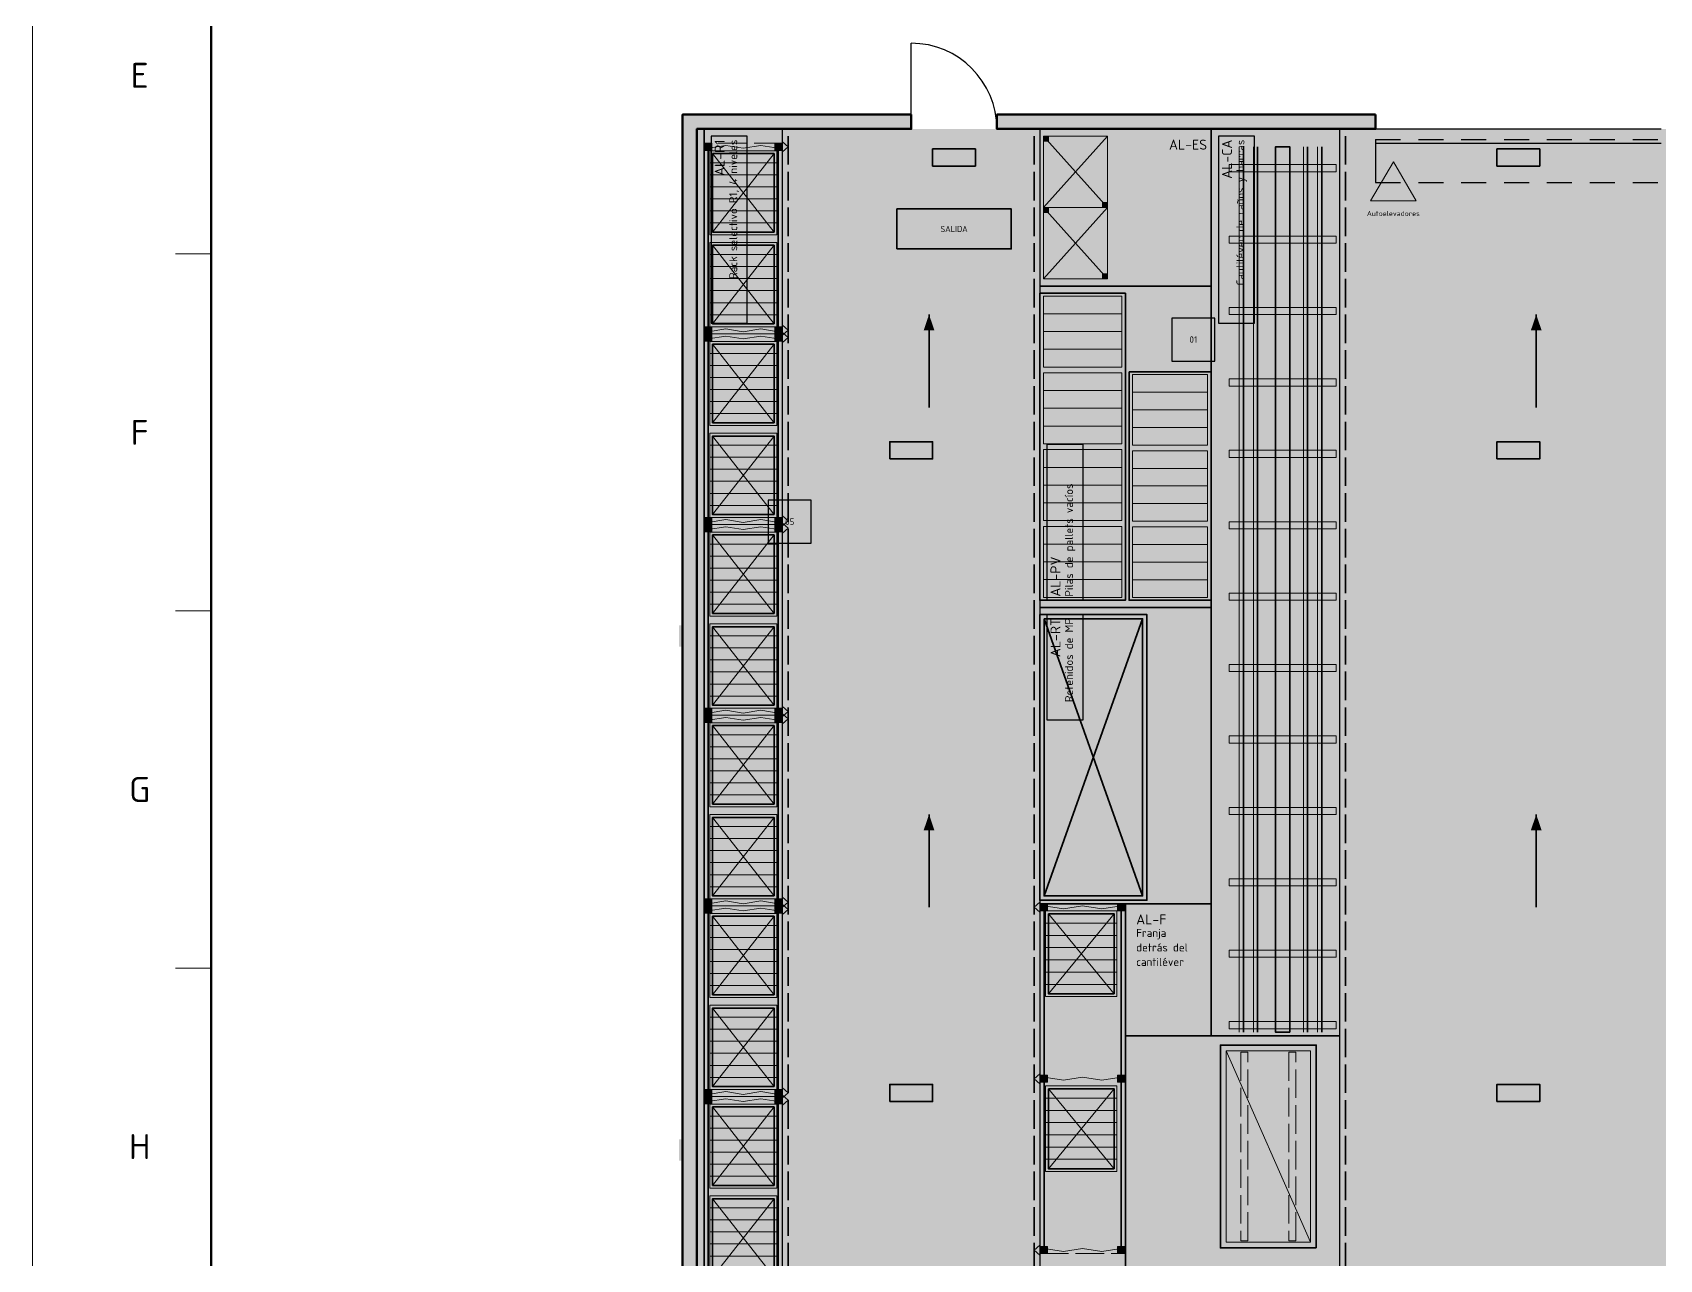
# Model space of a CAD drawing. Header units: millimetres. Extents: x 0 to 1189, y 0 to 841.
# Drawn here: x 0 to 227.8, y 479.7 to 651.5 of the extents above; entities that cross this region are included whole.
import ezdxf
from ezdxf.enums import TextEntityAlignment as Align

# ---------------------------------------------------------------- set-up
doc = ezdxf.new("R2010")
doc.units = ezdxf.units.MM
doc.linetypes.add('IRAM-E-TRAZOS', pattern=[5, 4, -1])
for name, color, linetype, lineweight in [('06-TEXTO', 7, 'CONTINUOUS', 25), ('07-RECUADRO', 7, 'CONTINUOUS', 70), ('08-FINA', 5, 'CONTINUOUS', 18), ('A-ABERTURA', 7, 'CONTINUOUS', 25), ('A-COLUMNA', 7, 'CONTINUOUS', 50), ('A-EQUIPO-FINO', 8, 'CONTINUOUS', 13), ('A-EQUIPO-OCULTO', 8, 'IRAM-E-TRAZOS', 13), ('A-EQUIPO-RELLENO', 9, 'CONTINUOUS', 13), ('A-MURO', 7, 'CONTINUOUS', 50), ('A-RELLENO', 9, 'CONTINUOUS', 13), ('A-SECTOR', 1, 'CONTINUOUS', 25), ('A-SECTOR-TXT', 1, 'CONTINUOUS', 25), ('A-SEGURIDAD', 1, 'IRAM-E-TRAZOS', 18), ('A-TEXTO', 7, 'CONTINUOUS', 18), ('S-ESCAPE', 3, 'CONTINUOUS', 35), ('S-INCENDIO', 1, 'CONTINUOUS', 25), ('S-SENAL', 7, 'CONTINUOUS', 18)]:
    doc.layers.add(name, color=color, linetype=linetype, lineweight=lineweight)
for name, color, linetype, lineweight, true_color in [('A-DEM-RO', 1, 'CONTINUOUS', 35, 0xd21e1e), ('A-EQUIPO', 30, 'CONTINUOUS', 35, 0xe67800), ('A-PASILLO', 2, 'IRAM-E-TRAZOS', 35, 0xd7a500)]:
    doc.layers.add(name, color=color, linetype=linetype, lineweight=lineweight, true_color=true_color)
doc.styles.add('ISO3098', font='isocpeur.ttf')

msp = doc.modelspace()

# ---------------------------------------------------------------- hatches: boundary and pattern name
at = {"layer": 'A-ABERTURA', "true_color": 0x3c3c3c}
h = msp.add_hatch(color=7, dxfattribs=at)
h.dxf.hatch_style = 1
h.paths.add_polyline_path([(188, 636), (185.5, 636), (185.5, 640), (188, 640)])
at = {"layer": 'A-COLUMNA', "true_color": 0x000000}
h = msp.add_hatch(color=7, dxfattribs=at)
h.dxf.hatch_style = 1
h.paths.add_polyline_path([(91, 636), (95, 636), (95, 640), (91, 640)])
h = msp.add_hatch(color=7, dxfattribs=at)
h.dxf.hatch_style = 1
h.paths.add_polyline_path([(167, 636), (171, 636), (171, 640), (167, 640)])
h = msp.add_hatch(color=7, dxfattribs=at)
h.dxf.hatch_style = 1
h.paths.add_polyline_path([(90.5, 565.5), (93.5, 565.5), (93.5, 568.5), (90.5, 568.5)])
h = msp.add_hatch(color=7, dxfattribs=at)
h.dxf.hatch_style = 1
h.paths.add_polyline_path([(90.5, 493.5), (93.5, 493.5), (93.5, 496.5), (90.5, 496.5)])
at = {"layer": 'A-EQUIPO-RELLENO', "true_color": 0x969ba0}
h = msp.add_hatch(color=7, dxfattribs=at)
h.dxf.hatch_style = 1
h.paths.add_polyline_path([(95.1, 635), (95.1, 636), (94.1, 636), (94.1, 635)])
h = msp.add_hatch(color=7, dxfattribs=at)
h.dxf.hatch_style = 1
h.paths.add_polyline_path([(104.9, 635), (104.9, 636), (103.9, 636), (103.9, 635)])
at = {"layer": 'A-EQUIPO-RELLENO', "true_color": 0xeeeeee}
h = msp.add_hatch(color=7, dxfattribs=at)
h.dxf.hatch_style = 1
h.paths.add_polyline_path([(141.5, 637), (141.5, 627), (150.5, 627), (150.5, 637)])
at = {"layer": 'A-EQUIPO-RELLENO', "true_color": 0x969ba0}
h = msp.add_hatch(color=7, dxfattribs=at)
h.dxf.hatch_style = 1
h.paths.add_polyline_path([(141.6, 636.9), (141.6, 636.3), (142.2, 636.3), (142.2, 636.9)])
h = msp.add_hatch(color=7, dxfattribs=at)
h.dxf.hatch_style = 1
h.paths.add_polyline_path([(176, 511.5), (176, 635.5), (174, 635.5), (174, 511.5)])
at = {"layer": 'A-EQUIPO-RELLENO', "true_color": 0xeedec0}
h = msp.add_hatch(color=7, dxfattribs=at)
h.dxf.hatch_style = 1
h.paths.add_polyline_path([(104.2, 623.15), (104.2, 634.95), (94.8, 634.95), (94.8, 623.15)])
at = {"layer": 'A-EQUIPO-RELLENO', "true_color": 0xcdd0d4}
h = msp.add_hatch(color=7, dxfattribs=at)
h.dxf.hatch_style = 1
h.paths.add_polyline_path([(182.5, 632), (182.5, 633), (167.5, 633), (167.5, 632)])
at = {"layer": 'A-EQUIPO-RELLENO', "true_color": 0xeeeeee}
h = msp.add_hatch(color=7, dxfattribs=at)
h.dxf.hatch_style = 1
h.paths.add_polyline_path([(141.5, 627), (141.5, 617), (150.5, 617), (150.5, 627)])
at = {"layer": 'A-EQUIPO-RELLENO', "true_color": 0x969ba0}
h = msp.add_hatch(color=7, dxfattribs=at)
h.dxf.hatch_style = 1
h.paths.add_polyline_path([(141.6, 626.9), (141.6, 626.3), (142.2, 626.3), (142.2, 626.9)])
h = msp.add_hatch(color=7, dxfattribs=at)
h.dxf.hatch_style = 1
h.paths.add_polyline_path([(149.8, 627.7), (149.8, 627.1), (150.4, 627.1), (150.4, 627.7)])
at = {"layer": 'A-EQUIPO-RELLENO', "true_color": 0xeedec0}
h = msp.add_hatch(color=7, dxfattribs=at)
h.dxf.hatch_style = 1
h.paths.add_polyline_path([(104.2, 610.3), (104.2, 622.1), (94.8, 622.1), (94.8, 610.3)])
at = {"layer": 'A-EQUIPO-RELLENO', "true_color": 0xcdd0d4}
h = msp.add_hatch(color=7, dxfattribs=at)
h.dxf.hatch_style = 1
h.paths.add_polyline_path([(182.5, 622), (182.5, 623), (167.5, 623), (167.5, 622)])
at = {"layer": 'A-EQUIPO-RELLENO', "true_color": 0x969ba0}
h = msp.add_hatch(color=7, dxfattribs=at)
h.dxf.hatch_style = 1
h.paths.add_polyline_path([(149.8, 617.7), (149.8, 617.1), (150.4, 617.1), (150.4, 617.7)])
at = {"layer": 'A-EQUIPO-RELLENO', "true_color": 0xeedec0}
h = msp.add_hatch(color=7, dxfattribs=at)
h.dxf.hatch_style = 1
h.paths.add_polyline_path([(141.5, 614.6), (141.5, 604.65), (152.5, 604.65), (152.5, 614.6)])
at = {"layer": 'A-EQUIPO-RELLENO', "true_color": 0xcdd0d4}
h = msp.add_hatch(color=7, dxfattribs=at)
h.dxf.hatch_style = 1
h.paths.add_polyline_path([(182.5, 612), (182.5, 613), (167.5, 613), (167.5, 612)])
at = {"layer": 'A-EQUIPO-RELLENO', "true_color": 0x969ba0}
h = msp.add_hatch(color=7, dxfattribs=at)
h.dxf.hatch_style = 1
h.paths.add_polyline_path([(95.1, 609.3), (95.1, 610.3), (94.1, 610.3), (94.1, 609.3)])
h = msp.add_hatch(color=7, dxfattribs=at)
h.dxf.hatch_style = 1
h.paths.add_polyline_path([(95.1, 608.3), (95.1, 609.3), (94.1, 609.3), (94.1, 608.3)])
at = {"layer": 'A-EQUIPO-RELLENO', "true_color": 0xeedec0}
h = msp.add_hatch(color=7, dxfattribs=at)
h.dxf.hatch_style = 1
h.paths.add_polyline_path([(104.2, 596.45), (104.2, 608.25), (94.8, 608.25), (94.8, 596.45)])
at = {"layer": 'A-EQUIPO-RELLENO', "true_color": 0x969ba0}
h = msp.add_hatch(color=7, dxfattribs=at)
h.dxf.hatch_style = 1
h.paths.add_polyline_path([(104.9, 609.3), (104.9, 610.3), (103.9, 610.3), (103.9, 609.3)])
h = msp.add_hatch(color=7, dxfattribs=at)
h.dxf.hatch_style = 1
h.paths.add_polyline_path([(104.9, 608.3), (104.9, 609.3), (103.9, 609.3), (103.9, 608.3)])
at = {"layer": 'A-EQUIPO-RELLENO', "true_color": 0xeedec0}
h = msp.add_hatch(color=7, dxfattribs=at)
h.dxf.hatch_style = 1
h.paths.add_polyline_path([(141.5, 603.85), (141.5, 593.9), (152.5, 593.9), (152.5, 603.85)])
h = msp.add_hatch(color=7, dxfattribs=at)
h.dxf.hatch_style = 1
h.paths.add_polyline_path([(154, 603.6), (154, 593.73), (164.5, 593.73), (164.5, 603.6)])
at = {"layer": 'A-EQUIPO-RELLENO', "true_color": 0xcdd0d4}
h = msp.add_hatch(color=7, dxfattribs=at)
h.dxf.hatch_style = 1
h.paths.add_polyline_path([(182.5, 602), (182.5, 603), (167.5, 603), (167.5, 602)])
at = {"layer": 'A-EQUIPO-RELLENO', "true_color": 0xeedec0}
h = msp.add_hatch(color=7, dxfattribs=at)
h.dxf.hatch_style = 1
h.paths.add_polyline_path([(104.2, 583.6), (104.2, 595.4), (94.8, 595.4), (94.8, 583.6)])
h = msp.add_hatch(color=7, dxfattribs=at)
h.dxf.hatch_style = 1
h.paths.add_polyline_path([(141.5, 593.1), (141.5, 583.15), (152.5, 583.15), (152.5, 593.1)])
h = msp.add_hatch(color=7, dxfattribs=at)
h.dxf.hatch_style = 1
h.paths.add_polyline_path([(154, 592.93), (154, 583.07), (164.5, 583.07), (164.5, 592.93)])
at = {"layer": 'A-EQUIPO-RELLENO', "true_color": 0xcdd0d4}
h = msp.add_hatch(color=7, dxfattribs=at)
h.dxf.hatch_style = 1
h.paths.add_polyline_path([(182.5, 592), (182.5, 593), (167.5, 593), (167.5, 592)])
at = {"layer": 'A-EQUIPO-RELLENO', "true_color": 0x969ba0}
h = msp.add_hatch(color=7, dxfattribs=at)
h.dxf.hatch_style = 1
h.paths.add_polyline_path([(95.1, 582.6), (95.1, 583.6), (94.1, 583.6), (94.1, 582.6)])
h = msp.add_hatch(color=7, dxfattribs=at)
h.dxf.hatch_style = 1
h.paths.add_polyline_path([(104.9, 582.6), (104.9, 583.6), (103.9, 583.6), (103.9, 582.6)])
h = msp.add_hatch(color=7, dxfattribs=at)
h.dxf.hatch_style = 1
h.paths.add_polyline_path([(95.1, 581.6), (95.1, 582.6), (94.1, 582.6), (94.1, 581.6)])
at = {"layer": 'A-EQUIPO-RELLENO', "true_color": 0xeedec0}
h = msp.add_hatch(color=7, dxfattribs=at)
h.dxf.hatch_style = 1
h.paths.add_polyline_path([(104.2, 569.75), (104.2, 581.55), (94.8, 581.55), (94.8, 569.75)])
at = {"layer": 'A-EQUIPO-RELLENO', "true_color": 0x969ba0}
h = msp.add_hatch(color=7, dxfattribs=at)
h.dxf.hatch_style = 1
h.paths.add_polyline_path([(104.9, 581.6), (104.9, 582.6), (103.9, 582.6), (103.9, 581.6)])
at = {"layer": 'A-EQUIPO-RELLENO', "true_color": 0xeedec0}
h = msp.add_hatch(color=7, dxfattribs=at)
h.dxf.hatch_style = 1
h.paths.add_polyline_path([(141.5, 582.35), (141.5, 572.4), (152.5, 572.4), (152.5, 582.35)])
h = msp.add_hatch(color=7, dxfattribs=at)
h.dxf.hatch_style = 1
h.paths.add_polyline_path([(154, 582.27), (154, 572.4), (164.5, 572.4), (164.5, 582.27)])
at = {"layer": 'A-EQUIPO-RELLENO', "true_color": 0xcdd0d4}
h = msp.add_hatch(color=7, dxfattribs=at)
h.dxf.hatch_style = 1
h.paths.add_polyline_path([(182.5, 582), (182.5, 583), (167.5, 583), (167.5, 582)])
h = msp.add_hatch(color=7, dxfattribs=at)
h.dxf.hatch_style = 1
h.paths.add_polyline_path([(182.5, 572), (182.5, 573), (167.5, 573), (167.5, 572)])
at = {"layer": 'A-EQUIPO-RELLENO', "true_color": 0xeedec0}
h = msp.add_hatch(color=7, dxfattribs=at)
h.dxf.hatch_style = 1
h.paths.add_polyline_path([(104.2, 556.9), (104.2, 568.7), (94.8, 568.7), (94.8, 556.9)])
at = {"layer": 'A-EQUIPO-RELLENO', "true_color": 0xcdd0d4}
h = msp.add_hatch(color=7, dxfattribs=at)
h.dxf.hatch_style = 1
h.paths.add_polyline_path([(182.5, 562), (182.5, 563), (167.5, 563), (167.5, 562)])
at = {"layer": 'A-EQUIPO-RELLENO', "true_color": 0x969ba0}
h = msp.add_hatch(color=7, dxfattribs=at)
h.dxf.hatch_style = 1
h.paths.add_polyline_path([(95.1, 555.9), (95.1, 556.9), (94.1, 556.9), (94.1, 555.9)])
h = msp.add_hatch(color=7, dxfattribs=at)
h.dxf.hatch_style = 1
h.paths.add_polyline_path([(95.1, 554.9), (95.1, 555.9), (94.1, 555.9), (94.1, 554.9)])
h = msp.add_hatch(color=7, dxfattribs=at)
h.dxf.hatch_style = 1
h.paths.add_polyline_path([(104.9, 555.9), (104.9, 556.9), (103.9, 556.9), (103.9, 555.9)])
h = msp.add_hatch(color=7, dxfattribs=at)
h.dxf.hatch_style = 1
h.paths.add_polyline_path([(104.9, 554.9), (104.9, 555.9), (103.9, 555.9), (103.9, 554.9)])
at = {"layer": 'A-EQUIPO-RELLENO', "true_color": 0xeedec0}
h = msp.add_hatch(color=7, dxfattribs=at)
h.dxf.hatch_style = 1
h.paths.add_polyline_path([(104.2, 543.05), (104.2, 554.85), (94.8, 554.85), (94.8, 543.05)])
at = {"layer": 'A-EQUIPO-RELLENO', "true_color": 0xcdd0d4}
h = msp.add_hatch(color=7, dxfattribs=at)
h.dxf.hatch_style = 1
h.paths.add_polyline_path([(182.5, 552), (182.5, 553), (167.5, 553), (167.5, 552)])
h = msp.add_hatch(color=7, dxfattribs=at)
h.dxf.hatch_style = 1
h.paths.add_polyline_path([(182.5, 542), (182.5, 543), (167.5, 543), (167.5, 542)])
at = {"layer": 'A-EQUIPO-RELLENO', "true_color": 0xeedec0}
h = msp.add_hatch(color=7, dxfattribs=at)
h.dxf.hatch_style = 1
h.paths.add_polyline_path([(104.2, 530.2), (104.2, 542), (94.8, 542), (94.8, 530.2)])
at = {"layer": 'A-EQUIPO-RELLENO', "true_color": 0xcdd0d4}
h = msp.add_hatch(color=7, dxfattribs=at)
h.dxf.hatch_style = 1
h.paths.add_polyline_path([(182.5, 532), (182.5, 533), (167.5, 533), (167.5, 532)])
at = {"layer": 'A-EQUIPO-RELLENO', "true_color": 0x969ba0}
h = msp.add_hatch(color=7, dxfattribs=at)
h.dxf.hatch_style = 1
h.paths.add_polyline_path([(95.1, 529.2), (95.1, 530.2), (94.1, 530.2), (94.1, 529.2)])
h = msp.add_hatch(color=7, dxfattribs=at)
h.dxf.hatch_style = 1
h.paths.add_polyline_path([(95.1, 528.2), (95.1, 529.2), (94.1, 529.2), (94.1, 528.2)])
h = msp.add_hatch(color=7, dxfattribs=at)
h.dxf.hatch_style = 1
h.paths.add_polyline_path([(104.9, 529.2), (104.9, 530.2), (103.9, 530.2), (103.9, 529.2)])
h = msp.add_hatch(color=7, dxfattribs=at)
h.dxf.hatch_style = 1
h.paths.add_polyline_path([(104.9, 528.2), (104.9, 529.2), (103.9, 529.2), (103.9, 528.2)])
h = msp.add_hatch(color=7, dxfattribs=at)
h.dxf.hatch_style = 1
h.paths.add_polyline_path([(141.1, 529.5), (141.1, 528.5), (142.1, 528.5), (142.1, 529.5)])
at = {"layer": 'A-EQUIPO-RELLENO', "true_color": 0xeedec0}
h = msp.add_hatch(color=7, dxfattribs=at)
h.dxf.hatch_style = 1
h.paths.add_polyline_path([(141.8, 528.5), (141.8, 516.5), (151.8, 516.5), (151.8, 528.5)])
at = {"layer": 'A-EQUIPO-RELLENO', "true_color": 0x969ba0}
h = msp.add_hatch(color=7, dxfattribs=at)
h.dxf.hatch_style = 1
h.paths.add_polyline_path([(151.9, 529.5), (151.9, 528.5), (152.9, 528.5), (152.9, 529.5)])
at = {"layer": 'A-EQUIPO-RELLENO', "true_color": 0xeedec0}
h = msp.add_hatch(color=7, dxfattribs=at)
h.dxf.hatch_style = 1
h.paths.add_polyline_path([(104.2, 516.35), (104.2, 528.15), (94.8, 528.15), (94.8, 516.35)])
at = {"layer": 'A-EQUIPO-RELLENO', "true_color": 0xcdd0d4}
h = msp.add_hatch(color=7, dxfattribs=at)
h.dxf.hatch_style = 1
h.paths.add_polyline_path([(182.5, 522), (182.5, 523), (167.5, 523), (167.5, 522)])
at = {"layer": 'A-EQUIPO-RELLENO', "true_color": 0xeedec0}
h = msp.add_hatch(color=7, dxfattribs=at)
h.dxf.hatch_style = 1
h.paths.add_polyline_path([(104.2, 503.5), (104.2, 515.3), (94.8, 515.3), (94.8, 503.5)])
at = {"layer": 'A-EQUIPO-RELLENO', "true_color": 0xcdd0d4}
h = msp.add_hatch(color=7, dxfattribs=at)
h.dxf.hatch_style = 1
h.paths.add_polyline_path([(182.5, 512), (182.5, 513), (167.5, 513), (167.5, 512)])
at = {"layer": 'A-EQUIPO-RELLENO', "true_color": 0xe8ecf2}
h = msp.add_hatch(color=7, dxfattribs=at)
h.dxf.hatch_style = 1
h.paths.add_polyline_path([(179.7, 481.3), (179.7, 509.7), (166.3, 509.7), (166.3, 481.3)])
at = {"layer": 'A-EQUIPO-RELLENO', "true_color": 0x969ba0}
h = msp.add_hatch(color=7, dxfattribs=at)
h.dxf.hatch_style = 1
h.paths.add_polyline_path([(95.1, 502.5), (95.1, 503.5), (94.1, 503.5), (94.1, 502.5)])
h = msp.add_hatch(color=7, dxfattribs=at)
h.dxf.hatch_style = 1
h.paths.add_polyline_path([(104.9, 502.5), (104.9, 503.5), (103.9, 503.5), (103.9, 502.5)])
h = msp.add_hatch(color=7, dxfattribs=at)
h.dxf.hatch_style = 1
h.paths.add_polyline_path([(141.1, 505.5), (141.1, 504.5), (142.1, 504.5), (142.1, 505.5)])
at = {"layer": 'A-EQUIPO-RELLENO', "true_color": 0xeedec0}
h = msp.add_hatch(color=7, dxfattribs=at)
h.dxf.hatch_style = 1
h.paths.add_polyline_path([(141.8, 504), (141.8, 492), (151.8, 492), (151.8, 504)])
at = {"layer": 'A-EQUIPO-RELLENO', "true_color": 0x969ba0}
h = msp.add_hatch(color=7, dxfattribs=at)
h.dxf.hatch_style = 1
h.paths.add_polyline_path([(151.9, 505.5), (151.9, 504.5), (152.9, 504.5), (152.9, 505.5)])
h = msp.add_hatch(color=7, dxfattribs=at)
h.dxf.hatch_style = 1
h.paths.add_polyline_path([(95.1, 501.5), (95.1, 502.5), (94.1, 502.5), (94.1, 501.5)])
at = {"layer": 'A-EQUIPO-RELLENO', "true_color": 0xeedec0}
h = msp.add_hatch(color=7, dxfattribs=at)
h.dxf.hatch_style = 1
h.paths.add_polyline_path([(104.2, 489.65), (104.2, 501.45), (94.8, 501.45), (94.8, 489.65)])
at = {"layer": 'A-EQUIPO-RELLENO', "true_color": 0x969ba0}
h = msp.add_hatch(color=7, dxfattribs=at)
h.dxf.hatch_style = 1
h.paths.add_polyline_path([(104.9, 501.5), (104.9, 502.5), (103.9, 502.5), (103.9, 501.5)])
at = {"layer": 'A-EQUIPO-RELLENO', "true_color": 0xeedec0}
h = msp.add_hatch(color=7, dxfattribs=at)
h.dxf.hatch_style = 1
h.paths.add_polyline_path([(104.2, 476.8), (104.2, 488.6), (94.8, 488.6), (94.8, 476.8)])
at = {"layer": 'A-EQUIPO-RELLENO', "true_color": 0x969ba0}
h = msp.add_hatch(color=7, dxfattribs=at)
h.dxf.hatch_style = 1
h.paths.add_polyline_path([(141.1, 481.5), (141.1, 480.5), (142.1, 480.5), (142.1, 481.5)])
h = msp.add_hatch(color=7, dxfattribs=at)
h.dxf.hatch_style = 1
h.paths.add_polyline_path([(151.9, 481.5), (151.9, 480.5), (152.9, 480.5), (152.9, 481.5)])
at = {"layer": 'A-MURO', "true_color": 0x464646}
h = msp.add_hatch(color=7, dxfattribs=at)
h.dxf.hatch_style = 1
h.paths.add_polyline_path([(123, 640), (123, 638), (93, 638), (93, 351), (91, 351), (91, 640)])
h = msp.add_hatch(color=7, dxfattribs=at)
h.dxf.hatch_style = 1
h.paths.add_polyline_path([(188, 640), (188, 638), (135, 638), (135, 640)])
at = {"layer": 'A-RELLENO', "true_color": 0xcde1f5}
h = msp.add_hatch(color=7, dxfattribs=at)
h.dxf.hatch_style = 1
h.paths.add_polyline_path([(93, 368), (94, 368), (94, 638), (93, 638)])
h = msp.add_hatch(color=7, dxfattribs=at)
h.dxf.hatch_style = 1
h.paths.add_polyline_path([(94, 368), (105, 368), (105, 638), (94, 638)])
at = {"layer": 'A-RELLENO', "true_color": 0xe2e2e2}
h = msp.add_hatch(color=7, dxfattribs=at)
h.dxf.hatch_style = 1
h.paths.add_polyline_path([(105, 368), (141, 368), (141, 638), (105, 638)])
at = {"layer": 'A-RELLENO', "true_color": 0xcde1f5}
h = msp.add_hatch(color=7, dxfattribs=at)
h.dxf.hatch_style = 1
h.paths.add_polyline_path([(141, 616), (165, 616), (165, 638), (141, 638)])
h = msp.add_hatch(color=7, dxfattribs=at)
h.dxf.hatch_style = 1
h.paths.add_polyline_path([(165, 511), (183, 511), (183, 638), (165, 638)])
at = {"layer": 'A-RELLENO', "true_color": 0xe2e2e2}
h = msp.add_hatch(color=7, dxfattribs=at)
h.dxf.hatch_style = 1
h.paths.add_polyline_path([(183, 368), (233, 368), (233, 638), (183, 638)])
at = {"layer": 'A-RELLENO', "true_color": 0xcde1f5}
h = msp.add_hatch(color=7, dxfattribs=at)
h.dxf.hatch_style = 1
h.paths.add_polyline_path([(141, 571), (165, 571), (165, 616), (141, 616)])
h = msp.add_hatch(color=7, dxfattribs=at)
h.dxf.hatch_style = 1
h.paths.add_polyline_path([(141, 529.5), (165, 529.5), (165, 571), (141, 571)])
h = msp.add_hatch(color=7, dxfattribs=at)
h.dxf.hatch_style = 1
h.paths.add_polyline_path([(141, 405), (153, 405), (153, 529.5), (141, 529.5)])
h = msp.add_hatch(color=7, dxfattribs=at)
h.dxf.hatch_style = 1
h.paths.add_polyline_path([(153, 511), (165, 511), (165, 529.5), (153, 529.5)])
h = msp.add_hatch(color=7, dxfattribs=at)
h.dxf.hatch_style = 1
h.paths.add_polyline_path([(153, 413), (183, 413), (183, 511), (153, 511)])
at = {"layer": 'A-SECTOR-TXT', "true_color": 0xffffff}
h = msp.add_hatch(color=7, dxfattribs=at)
h.dxf.hatch_style = 1
h.paths.add_polyline_path([(100.06, 610.8), (100.06, 637), (95, 637), (95, 610.8)])
h = msp.add_hatch(color=7, dxfattribs=at)
h.dxf.hatch_style = 1
h.paths.add_polyline_path([(171.06, 610.8), (171.06, 637), (166, 637), (166, 610.8)])
h = msp.add_hatch(color=7, dxfattribs=at)
h.dxf.hatch_style = 1
h.paths.add_polyline_path([(147.06, 572), (147.06, 593.79), (142, 593.79), (142, 572)])
h = msp.add_hatch(color=7, dxfattribs=at)
h.dxf.hatch_style = 1
h.paths.add_polyline_path([(147.06, 555.27), (147.06, 570), (142, 570), (142, 555.27)])
at = {"layer": 'S-ESCAPE', "true_color": 0x008c46}
h = msp.add_hatch(color=7, dxfattribs=at)
h.dxf.hatch_style = 1
h.paths.add_polyline_path([(126, 632.8), (129, 632.8), (129, 635.2), (126, 635.2)])
h = msp.add_hatch(color=7, dxfattribs=at)
h.dxf.hatch_style = 1
h.paths.add_polyline_path([(205, 632.8), (208, 632.8), (208, 635.2), (205, 635.2)])
h = msp.add_hatch(color=7, dxfattribs=at)
h.dxf.hatch_style = 1
h.paths.add_polyline_path([(121, 621.2), (137, 621.2), (137, 626.8), (121, 626.8)])
h = msp.add_hatch(color=7, dxfattribs=at)
h.dxf.hatch_style = 1
h.paths.add_polyline_path([(125.5, 612), (124.75, 609.8), (126.25, 609.8)])
h = msp.add_hatch(color=7, dxfattribs=at)
h.dxf.hatch_style = 1
h.paths.add_polyline_path([(210.5, 612), (209.75, 609.8), (211.25, 609.8)])
h = msp.add_hatch(color=7, dxfattribs=at)
h.dxf.hatch_style = 1
h.paths.add_polyline_path([(120, 591.8), (123, 591.8), (123, 594.2), (120, 594.2)])
h = msp.add_hatch(color=7, dxfattribs=at)
h.dxf.hatch_style = 1
h.paths.add_polyline_path([(205, 591.8), (208, 591.8), (208, 594.2), (205, 594.2)])
h = msp.add_hatch(color=7, dxfattribs=at)
h.dxf.hatch_style = 1
h.paths.add_polyline_path([(125.5, 542), (124.75, 539.8), (126.25, 539.8)])
h = msp.add_hatch(color=7, dxfattribs=at)
h.dxf.hatch_style = 1
h.paths.add_polyline_path([(210.5, 542), (209.75, 539.8), (211.25, 539.8)])
h = msp.add_hatch(color=7, dxfattribs=at)
h.dxf.hatch_style = 1
h.paths.add_polyline_path([(120, 501.8), (123, 501.8), (123, 504.2), (120, 504.2)])
h = msp.add_hatch(color=7, dxfattribs=at)
h.dxf.hatch_style = 1
h.paths.add_polyline_path([(205, 501.8), (208, 501.8), (208, 504.2), (205, 504.2)])
at = {"layer": 'S-INCENDIO', "true_color": 0xc81414}
h = msp.add_hatch(color=7, dxfattribs=at)
h.dxf.hatch_style = 1
h.paths.add_polyline_path([(159.5, 605.5), (165.5, 605.5), (165.5, 611.5), (159.5, 611.5)])
h = msp.add_hatch(color=7, dxfattribs=at)
h.dxf.hatch_style = 1
h.paths.add_polyline_path([(103, 580), (109, 580), (109, 586), (103, 586)])
at = {"layer": 'S-SENAL', "true_color": 0xfac800}
h = msp.add_hatch(color=7, dxfattribs=at)
h.dxf.hatch_style = 1
h.paths.add_polyline_path([(187.3, 627.94), (193.7, 627.94), (190.5, 633.38)])

# ---------------------------------------------------------------- linework, layer by layer
at = {"layer": '07-RECUADRO'}
msp.add_lwpolyline([(25, 10), (1179, 10), (1179, 831), (25, 831)], close=True, dxfattribs=at)
at = {"layer": '08-FINA'}
for p, q in [((25, 620.5), (20, 620.5)), ((25, 570.5), (20, 570.5)), ((25, 520.5), (20, 520.5))]:
    msp.add_line(p, q, dxfattribs=at)
msp.add_lwpolyline([(0, 0), (1189, 0), (1189, 841), (0, 841)], close=True, dxfattribs=at)
at = {"layer": 'A-ABERTURA'}
for p, q in [((123, 638), (123, 650)), ((188, 638), (228, 638)), ((188, 636.5), (191.5, 636.5)), ((188, 636.5), (188, 630.5)), ((188, 636), (228, 636)), ((194, 636.5), (197.5, 636.5)), ((200, 636.5), (203.5, 636.5)), ((206, 636.5), (209.5, 636.5)), ((212, 636.5), (215.5, 636.5)), ((218, 636.5), (221.5, 636.5)), ((224, 636.5), (227.5, 636.5)), ((188, 630.5), (191.5, 630.5)), ((194, 630.5), (197.5, 630.5)), ((200, 630.5), (203.5, 630.5)), ((206, 630.5), (209.5, 630.5)), ((212, 630.5), (215.5, 630.5)), ((218, 630.5), (221.5, 630.5)), ((224, 630.5), (227.5, 630.5))]:
    msp.add_line(p, q, dxfattribs=at)
msp.add_arc((123, 638), 12, 0, 90, dxfattribs=at)
at = {"layer": 'A-DEM-RO'}
for p, q in [((141.6, 569.4), (155.4, 530.6)), ((155.4, 569.4), (141.6, 530.6))]:
    msp.add_line(p, q, dxfattribs=at)
for points in [[(141, 570), (141, 530), (156, 530), (156, 570)], [(141.6, 569.4), (141.6, 530.6), (155.4, 530.6), (155.4, 569.4)]]:
    msp.add_lwpolyline(points, close=True, dxfattribs=at)
at = {"layer": 'A-EQUIPO'}
for p, q in [((94.6, 609.3), (94.6, 636)), ((104.4, 609.3), (104.4, 636)), ((169.5, 511.5), (169.5, 635.5)), ((171.5, 511.5), (171.5, 635.5)), ((178.5, 511.5), (178.5, 635.5)), ((180.5, 511.5), (180.5, 635.5)), ((94.6, 582.6), (94.6, 609.3)), ((104.4, 582.6), (104.4, 609.3)), ((94.6, 555.9), (94.6, 582.6)), ((104.4, 555.9), (104.4, 582.6)), ((94.6, 529.2), (94.6, 555.9)), ((104.4, 529.2), (104.4, 555.9)), ((94.6, 502.5), (94.6, 529.2)), ((104.4, 502.5), (104.4, 529.2)), ((141.6, 529.5), (141.6, 480.5)), ((152.4, 529.5), (152.4, 480.5)), ((94.6, 475.8), (94.6, 502.5)), ((104.4, 475.8), (104.4, 502.5))]:
    msp.add_line(p, q, dxfattribs=at)
for points in [[(176, 511.5), (176, 635.5), (174, 635.5), (174, 511.5)], [(103.8, 623.55), (103.8, 634.55), (95.2, 634.55), (95.2, 623.55)], [(103.8, 610.7), (103.8, 621.7), (95.2, 621.7), (95.2, 610.7)], [(141, 615), (141, 572), (153, 572), (153, 615)], [(103.8, 596.85), (103.8, 607.85), (95.2, 607.85), (95.2, 596.85)], [(153.5, 604), (153.5, 572), (165, 572), (165, 604)], [(103.8, 584), (103.8, 595), (95.2, 595), (95.2, 584)], [(103.8, 570.15), (103.8, 581.15), (95.2, 581.15), (95.2, 570.15)], [(103.8, 557.3), (103.8, 568.3), (95.2, 568.3), (95.2, 557.3)], [(103.8, 543.45), (103.8, 554.45), (95.2, 554.45), (95.2, 543.45)], [(103.8, 530.6), (103.8, 541.6), (95.2, 541.6), (95.2, 530.6)], [(103.8, 516.75), (103.8, 527.75), (95.2, 527.75), (95.2, 516.75)], [(142.2, 528.1), (142.2, 516.9), (151.4, 516.9), (151.4, 528.1)], [(103.8, 503.9), (103.8, 514.9), (95.2, 514.9), (95.2, 503.9)], [(179.7, 481.3), (179.7, 509.7), (166.3, 509.7), (166.3, 481.3)], [(142.2, 503.6), (142.2, 492.4), (151.4, 492.4), (151.4, 503.6)], [(103.8, 490.05), (103.8, 501.05), (95.2, 501.05), (95.2, 490.05)], [(103.8, 477.2), (103.8, 488.2), (95.2, 488.2), (95.2, 477.2)]]:
    msp.add_lwpolyline(points, close=True, dxfattribs=at)
at = {"layer": 'A-EQUIPO-FINO'}
for p, q in [((141.5, 637), (150.5, 627)), ((150.5, 637), (141.5, 627)), ((168.9, 511.5), (168.9, 635.5)), ((170.9, 511.5), (170.9, 635.5)), ((177.9, 511.5), (177.9, 635.5)), ((179.9, 511.5), (179.9, 635.5)), ((104.2, 633.26), (94.8, 633.26)), ((103.8, 623.55), (95.2, 634.55)), ((95.2, 623.55), (103.8, 634.55)), ((104.2, 631.58), (94.8, 631.58)), ((104.2, 629.89), (94.8, 629.89)), ((104.2, 628.21), (94.8, 628.21)), ((104.2, 626.52), (94.8, 626.52)), ((141.5, 627), (150.5, 617)), ((150.5, 627), (141.5, 617)), ((104.2, 624.84), (94.8, 624.84)), ((104.2, 620.41), (94.8, 620.41)), ((103.8, 610.7), (95.2, 621.7)), ((95.2, 610.7), (103.8, 621.7)), ((104.2, 618.73), (94.8, 618.73)), ((104.2, 617.04), (94.8, 617.04)), ((104.2, 615.36), (94.8, 615.36)), ((104.2, 613.67), (94.8, 613.67)), ((104.2, 611.99), (94.8, 611.99)), ((141.5, 612.11), (152.5, 612.11)), ((141.5, 609.62), (152.5, 609.62)), ((104.2, 606.56), (94.8, 606.56)), ((103.8, 596.85), (95.2, 607.85)), ((95.2, 596.85), (103.8, 607.85)), ((141.5, 607.14), (152.5, 607.14)), ((104.2, 604.88), (94.8, 604.88)), ((104.2, 603.19), (94.8, 603.19)), ((104.2, 601.51), (94.8, 601.51)), ((141.5, 601.36), (152.5, 601.36)), ((104.2, 599.82), (94.8, 599.82)), ((154, 601.13), (164.5, 601.13)), ((104.2, 598.14), (94.8, 598.14)), ((141.5, 598.88), (152.5, 598.88)), ((154, 598.67), (164.5, 598.67)), ((103.8, 584), (95.2, 595)), ((95.2, 584), (103.8, 595)), ((141.5, 596.39), (152.5, 596.39)), ((154, 596.2), (164.5, 596.2)), ((104.2, 593.71), (94.8, 593.71)), ((104.2, 592.03), (94.8, 592.03)), ((104.2, 590.34), (94.8, 590.34)), ((141.5, 590.61), (152.5, 590.61)), ((154, 590.47), (164.5, 590.47)), ((104.2, 588.66), (94.8, 588.66)), ((141.5, 588.12), (152.5, 588.12)), ((154, 588), (164.5, 588)), ((104.2, 586.97), (94.8, 586.97)), ((141.5, 585.64), (152.5, 585.64)), ((154, 585.53), (164.5, 585.53)), ((104.2, 585.29), (94.8, 585.29)), ((103.8, 570.15), (95.2, 581.15)), ((95.2, 570.15), (103.8, 581.15)), ((104.2, 579.86), (94.8, 579.86)), ((141.5, 579.86), (152.5, 579.86)), ((154, 579.8), (164.5, 579.8)), ((104.2, 578.18), (94.8, 578.18)), ((104.2, 576.49), (94.8, 576.49)), ((141.5, 577.38), (152.5, 577.38)), ((154, 577.33), (164.5, 577.33)), ((104.2, 574.81), (94.8, 574.81)), ((141.5, 574.89), (152.5, 574.89)), ((154, 574.87), (164.5, 574.87)), ((104.2, 573.12), (94.8, 573.12)), ((104.2, 571.44), (94.8, 571.44)), ((103.8, 557.3), (95.2, 568.3)), ((95.2, 557.3), (103.8, 568.3)), ((104.2, 567.01), (94.8, 567.01)), ((104.2, 565.33), (94.8, 565.33)), ((104.2, 563.64), (94.8, 563.64)), ((104.2, 561.96), (94.8, 561.96)), ((104.2, 560.27), (94.8, 560.27)), ((104.2, 558.59), (94.8, 558.59)), ((103.8, 543.45), (95.2, 554.45)), ((95.2, 543.45), (103.8, 554.45)), ((104.2, 553.16), (94.8, 553.16)), ((104.2, 551.48), (94.8, 551.48)), ((104.2, 549.79), (94.8, 549.79)), ((104.2, 548.11), (94.8, 548.11)), ((104.2, 546.42), (94.8, 546.42)), ((104.2, 544.74), (94.8, 544.74)), ((104.2, 540.31), (94.8, 540.31)), ((103.8, 530.6), (95.2, 541.6)), ((95.2, 530.6), (103.8, 541.6)), ((104.2, 538.63), (94.8, 538.63)), ((104.2, 536.94), (94.8, 536.94)), ((104.2, 535.26), (94.8, 535.26)), ((104.2, 533.57), (94.8, 533.57)), ((104.2, 531.89), (94.8, 531.89)), ((104.2, 526.46), (94.8, 526.46)), ((103.8, 516.75), (95.2, 527.75)), ((95.2, 516.75), (103.8, 527.75)), ((141.8, 526.79), (151.8, 526.79)), ((142.2, 528.1), (151.4, 516.9)), ((151.4, 528.1), (142.2, 516.9)), ((104.2, 524.78), (94.8, 524.78)), ((141.8, 525.07), (151.8, 525.07)), ((104.2, 523.09), (94.8, 523.09)), ((141.8, 523.36), (151.8, 523.36)), ((141.8, 521.64), (151.8, 521.64)), ((104.2, 521.41), (94.8, 521.41)), ((104.2, 519.72), (94.8, 519.72)), ((141.8, 519.93), (151.8, 519.93)), ((104.2, 518.04), (94.8, 518.04)), ((141.8, 518.21), (151.8, 518.21)), ((103.8, 503.9), (95.2, 514.9)), ((95.2, 503.9), (103.8, 514.9)), ((104.2, 513.61), (94.8, 513.61)), ((104.2, 511.93), (94.8, 511.93)), ((104.2, 510.24), (94.8, 510.24)), ((104.2, 508.56), (94.8, 508.56)), ((178.9, 482.1), (167.1, 508.9)), ((104.2, 506.87), (94.8, 506.87)), ((104.2, 505.19), (94.8, 505.19)), ((142.2, 503.6), (151.4, 492.4)), ((151.4, 503.6), (142.2, 492.4)), ((103.8, 490.05), (95.2, 501.05)), ((95.2, 490.05), (103.8, 501.05)), ((141.8, 502.29), (151.8, 502.29)), ((104.2, 499.76), (94.8, 499.76)), ((141.8, 500.57), (151.8, 500.57)), ((141.8, 498.86), (151.8, 498.86)), ((104.2, 498.08), (94.8, 498.08)), ((141.8, 497.14), (151.8, 497.14)), ((104.2, 496.39), (94.8, 496.39)), ((104.2, 494.71), (94.8, 494.71)), ((141.8, 495.43), (151.8, 495.43)), ((104.2, 493.02), (94.8, 493.02)), ((141.8, 493.71), (151.8, 493.71)), ((104.2, 491.34), (94.8, 491.34)), ((103.8, 477.2), (95.2, 488.2)), ((95.2, 477.2), (103.8, 488.2)), ((104.2, 486.91), (94.8, 486.91)), ((104.2, 485.23), (94.8, 485.23)), ((104.2, 483.54), (94.8, 483.54)), ((104.2, 481.86), (94.8, 481.86)), ((104.2, 480.17), (94.8, 480.17))]:
    msp.add_line(p, q, dxfattribs=at)
for points in [[(95.1, 635), (95.1, 636), (94.1, 636), (94.1, 635)], [(104.9, 635), (104.9, 636), (103.9, 636), (103.9, 635)], [(141.5, 637), (141.5, 627), (150.5, 627), (150.5, 637)], [(141.6, 636.9), (141.6, 636.3), (142.2, 636.3), (142.2, 636.9)], [(104.2, 623.15), (104.2, 634.95), (94.8, 634.95), (94.8, 623.15)], [(182.5, 632), (182.5, 633), (167.5, 633), (167.5, 632)], [(141.5, 627), (141.5, 617), (150.5, 617), (150.5, 627)], [(141.6, 626.9), (141.6, 626.3), (142.2, 626.3), (142.2, 626.9)], [(149.8, 627.7), (149.8, 627.1), (150.4, 627.1), (150.4, 627.7)], [(104.2, 610.3), (104.2, 622.1), (94.8, 622.1), (94.8, 610.3)], [(182.5, 622), (182.5, 623), (167.5, 623), (167.5, 622)], [(149.8, 617.7), (149.8, 617.1), (150.4, 617.1), (150.4, 617.7)], [(141.5, 614.6), (141.5, 604.65), (152.5, 604.65), (152.5, 614.6)], [(182.5, 612), (182.5, 613), (167.5, 613), (167.5, 612)], [(95.1, 609.3), (95.1, 610.3), (94.1, 610.3), (94.1, 609.3)], [(95.1, 608.3), (95.1, 609.3), (94.1, 609.3), (94.1, 608.3)], [(104.2, 596.45), (104.2, 608.25), (94.8, 608.25), (94.8, 596.45)], [(104.9, 609.3), (104.9, 610.3), (103.9, 610.3), (103.9, 609.3)], [(104.9, 608.3), (104.9, 609.3), (103.9, 609.3), (103.9, 608.3)], [(141.5, 603.85), (141.5, 593.9), (152.5, 593.9), (152.5, 603.85)], [(154, 603.6), (154, 593.73), (164.5, 593.73), (164.5, 603.6)], [(182.5, 602), (182.5, 603), (167.5, 603), (167.5, 602)], [(104.2, 583.6), (104.2, 595.4), (94.8, 595.4), (94.8, 583.6)], [(141.5, 593.1), (141.5, 583.15), (152.5, 583.15), (152.5, 593.1)], [(154, 592.93), (154, 583.07), (164.5, 583.07), (164.5, 592.93)], [(182.5, 592), (182.5, 593), (167.5, 593), (167.5, 592)], [(95.1, 582.6), (95.1, 583.6), (94.1, 583.6), (94.1, 582.6)], [(104.9, 582.6), (104.9, 583.6), (103.9, 583.6), (103.9, 582.6)], [(95.1, 581.6), (95.1, 582.6), (94.1, 582.6), (94.1, 581.6)], [(104.2, 569.75), (104.2, 581.55), (94.8, 581.55), (94.8, 569.75)], [(104.9, 581.6), (104.9, 582.6), (103.9, 582.6), (103.9, 581.6)], [(141.5, 582.35), (141.5, 572.4), (152.5, 572.4), (152.5, 582.35)], [(154, 582.27), (154, 572.4), (164.5, 572.4), (164.5, 582.27)], [(182.5, 582), (182.5, 583), (167.5, 583), (167.5, 582)], [(182.5, 572), (182.5, 573), (167.5, 573), (167.5, 572)], [(104.2, 556.9), (104.2, 568.7), (94.8, 568.7), (94.8, 556.9)], [(182.5, 562), (182.5, 563), (167.5, 563), (167.5, 562)], [(95.1, 555.9), (95.1, 556.9), (94.1, 556.9), (94.1, 555.9)], [(95.1, 554.9), (95.1, 555.9), (94.1, 555.9), (94.1, 554.9)], [(104.9, 555.9), (104.9, 556.9), (103.9, 556.9), (103.9, 555.9)], [(104.9, 554.9), (104.9, 555.9), (103.9, 555.9), (103.9, 554.9)], [(104.2, 543.05), (104.2, 554.85), (94.8, 554.85), (94.8, 543.05)], [(182.5, 552), (182.5, 553), (167.5, 553), (167.5, 552)], [(182.5, 542), (182.5, 543), (167.5, 543), (167.5, 542)], [(104.2, 530.2), (104.2, 542), (94.8, 542), (94.8, 530.2)], [(182.5, 532), (182.5, 533), (167.5, 533), (167.5, 532)], [(95.1, 529.2), (95.1, 530.2), (94.1, 530.2), (94.1, 529.2)], [(95.1, 528.2), (95.1, 529.2), (94.1, 529.2), (94.1, 528.2)], [(104.9, 529.2), (104.9, 530.2), (103.9, 530.2), (103.9, 529.2)], [(104.9, 528.2), (104.9, 529.2), (103.9, 529.2), (103.9, 528.2)], [(141.1, 529.5), (141.1, 528.5), (142.1, 528.5), (142.1, 529.5)], [(141.8, 528.5), (141.8, 516.5), (151.8, 516.5), (151.8, 528.5)], [(151.9, 529.5), (151.9, 528.5), (152.9, 528.5), (152.9, 529.5)], [(104.2, 516.35), (104.2, 528.15), (94.8, 528.15), (94.8, 516.35)], [(182.5, 522), (182.5, 523), (167.5, 523), (167.5, 522)], [(104.2, 503.5), (104.2, 515.3), (94.8, 515.3), (94.8, 503.5)], [(182.5, 512), (182.5, 513), (167.5, 513), (167.5, 512)], [(178.9, 482.1), (178.9, 508.9), (167.1, 508.9), (167.1, 482.1)], [(95.1, 502.5), (95.1, 503.5), (94.1, 503.5), (94.1, 502.5)], [(104.9, 502.5), (104.9, 503.5), (103.9, 503.5), (103.9, 502.5)], [(141.1, 505.5), (141.1, 504.5), (142.1, 504.5), (142.1, 505.5)], [(141.8, 504), (141.8, 492), (151.8, 492), (151.8, 504)], [(151.9, 505.5), (151.9, 504.5), (152.9, 504.5), (152.9, 505.5)], [(95.1, 501.5), (95.1, 502.5), (94.1, 502.5), (94.1, 501.5)], [(104.2, 489.65), (104.2, 501.45), (94.8, 501.45), (94.8, 489.65)], [(104.9, 501.5), (104.9, 502.5), (103.9, 502.5), (103.9, 501.5)], [(104.2, 476.8), (104.2, 488.6), (94.8, 488.6), (94.8, 476.8)], [(141.1, 481.5), (141.1, 480.5), (142.1, 480.5), (142.1, 481.5)], [(151.9, 481.5), (151.9, 480.5), (152.9, 480.5), (152.9, 481.5)]]:
    msp.add_lwpolyline(points, close=True, dxfattribs=at)
for points in [[(104.4, 635.3), (101.95, 635.7), (99.5, 635.3), (97.05, 635.7), (94.6, 635.3)], [(104.4, 609.6), (101.95, 610), (99.5, 609.6), (97.05, 610), (94.6, 609.6)], [(104.4, 608.6), (101.95, 609), (99.5, 608.6), (97.05, 609), (94.6, 608.6)], [(104.4, 582.9), (101.95, 583.3), (99.5, 582.9), (97.05, 583.3), (94.6, 582.9)], [(104.4, 581.9), (101.95, 582.3), (99.5, 581.9), (97.05, 582.3), (94.6, 581.9)], [(104.4, 556.2), (101.95, 556.6), (99.5, 556.2), (97.05, 556.6), (94.6, 556.2)], [(104.4, 555.2), (101.95, 555.6), (99.5, 555.2), (97.05, 555.6), (94.6, 555.2)], [(104.4, 529.5), (101.95, 529.9), (99.5, 529.5), (97.05, 529.9), (94.6, 529.5)], [(104.4, 528.5), (101.95, 528.9), (99.5, 528.5), (97.05, 528.9), (94.6, 528.5)], [(141.6, 529.2), (144.3, 528.8), (147, 529.2), (149.7, 528.8), (152.4, 529.2)], [(141.6, 505.2), (144.3, 504.8), (147, 505.2), (149.7, 504.8), (152.4, 505.2)], [(104.4, 502.8), (101.95, 503.2), (99.5, 502.8), (97.05, 503.2), (94.6, 502.8)], [(104.4, 501.8), (101.95, 502.2), (99.5, 501.8), (97.05, 502.2), (94.6, 501.8)], [(141.6, 481.2), (144.3, 480.8), (147, 481.2), (149.7, 480.8), (152.4, 481.2)]]:
    msp.add_lwpolyline(points, dxfattribs=at)
at = {"layer": 'A-EQUIPO-OCULTO'}
for points in [[(105, 609.3), (105, 636), (94, 636), (94, 609.3)], [(105, 582.6), (105, 609.3), (94, 609.3), (94, 582.6)], [(105, 555.9), (105, 582.6), (94, 582.6), (94, 555.9)], [(105, 529.2), (105, 555.9), (94, 555.9), (94, 529.2)], [(105, 502.5), (105, 529.2), (94, 529.2), (94, 502.5)], [(141, 529.5), (141, 480.5), (153, 480.5), (153, 529.5)], [(170.15, 482.3), (170.15, 508.7), (169.15, 508.7), (169.15, 482.3)], [(176.85, 482.3), (176.85, 508.7), (175.85, 508.7), (175.85, 482.3)], [(105, 475.8), (105, 502.5), (94, 502.5), (94, 475.8)]]:
    msp.add_lwpolyline(points, close=True, dxfattribs=at)
at = {"layer": 'A-MURO'}
for points in [[(123, 640), (123, 638), (93, 638), (93, 351), (91, 351), (91, 640)], [(188, 640), (188, 638), (135, 638), (135, 640)]]:
    msp.add_lwpolyline(points, close=True, dxfattribs=at)
at = {"layer": 'A-PASILLO'}
for p, q in [((105.8, 368), (105.8, 638)), ((140.2, 368), (140.2, 638)), ((183.8, 368), (183.8, 638))]:
    msp.add_line(p, q, dxfattribs=at)
at = {"layer": 'A-SECTOR'}
for points in [[(93, 368), (94, 368), (94, 638), (93, 638)], [(94, 368), (105, 368), (105, 638), (94, 638)], [(141, 616), (165, 616), (165, 638), (141, 638)], [(165, 511), (183, 511), (183, 638), (165, 638)], [(141, 571), (165, 571), (165, 616), (141, 616)], [(141, 529.5), (165, 529.5), (165, 571), (141, 571)], [(141, 405), (153, 405), (153, 529.5), (141, 529.5)], [(153, 511), (165, 511), (165, 529.5), (153, 529.5)], [(153, 413), (183, 413), (183, 511), (153, 511)]]:
    msp.add_lwpolyline(points, close=True, dxfattribs=at)
at = {"layer": 'A-SECTOR-TXT'}
for points in [[(100.06, 610.8), (100.06, 637), (95, 637), (95, 610.8)], [(171.06, 610.8), (171.06, 637), (166, 637), (166, 610.8)], [(147.06, 572), (147.06, 593.79), (142, 593.79), (142, 572)], [(147.06, 555.27), (147.06, 570), (142, 570), (142, 555.27)]]:
    msp.add_lwpolyline(points, close=True, dxfattribs=at)
at = {"layer": 'A-SEGURIDAD'}
for points in [[(105, 634.8), (105.8, 635.5), (105, 636.2)], [(105, 609.1), (105.8, 609.8), (105, 610.5)], [(105, 608.1), (105.8, 608.8), (105, 609.5)], [(105, 582.4), (105.8, 583.1), (105, 583.8)], [(105, 581.4), (105.8, 582.1), (105, 582.8)], [(105, 555.7), (105.8, 556.4), (105, 557.1)], [(105, 554.7), (105.8, 555.4), (105, 556.1)], [(105, 529), (105.8, 529.7), (105, 530.4)], [(105, 528), (105.8, 528.7), (105, 529.4)], [(141, 529.7), (140.2, 529), (141, 528.3)], [(141, 505.7), (140.2, 505), (141, 504.3)], [(105, 502.3), (105.8, 503), (105, 503.7)], [(105, 501.3), (105.8, 502), (105, 502.7)], [(141, 481.7), (140.2, 481), (141, 480.3)]]:
    msp.add_lwpolyline(points, dxfattribs=at)
at = {"layer": 'A-TEXTO'}
msp.add_lwpolyline([(187.3, 627.94), (193.7, 627.94), (190.5, 633.38)], close=True, dxfattribs=at)
at = {"layer": 'S-ESCAPE'}
for p, q in [((125.5, 599), (125.5, 612)), ((210.5, 599), (210.5, 612)), ((125.5, 529), (125.5, 542)), ((210.5, 529), (210.5, 542))]:
    msp.add_line(p, q, dxfattribs=at)
for points in [[(126, 632.8), (132, 632.8), (132, 635.2), (126, 635.2)], [(205, 632.8), (211, 632.8), (211, 635.2), (205, 635.2)], [(121, 621.2), (137, 621.2), (137, 626.8), (121, 626.8)], [(120, 591.8), (126, 591.8), (126, 594.2), (120, 594.2)], [(205, 591.8), (211, 591.8), (211, 594.2), (205, 594.2)], [(120, 501.8), (126, 501.8), (126, 504.2), (120, 504.2)], [(205, 501.8), (211, 501.8), (211, 504.2), (205, 504.2)]]:
    msp.add_lwpolyline(points, close=True, dxfattribs=at)
at = {"layer": 'S-INCENDIO'}
for points in [[(159.5, 605.5), (165.5, 605.5), (165.5, 611.5), (159.5, 611.5)], [(103, 580), (109, 580), (109, 586), (103, 586)]]:
    msp.add_lwpolyline(points, close=True, dxfattribs=at)

# ---------------------------------------------------------------- texts
at = {"layer": '06-TEXTO', "style": 'ISO3098'}
for s, p in [('E', (15, 645.5)), ('F', (15, 595.5)), ('G', (15, 545.5)), ('H', (15, 495.5))]:
    msp.add_text(s, height=3.5, dxfattribs=at).set_placement(p, align=Align.MIDDLE_CENTER)
at = {"layer": 'A-SECTOR-TXT', "style": 'ISO3098'}
for s, height, p in [('AL-R1', 1.4, (95.5, 636.5)), ('Rack selectivo R1, 4 niveles', 1.12, (97.53, 636.5)), ('AL-CA', 1.4, (166.5, 636.5)), ('Cantiléver de caños y barras', 1.12, (168.53, 636.5)), ('AL-RT', 1.4, (142.5, 569.5)), ('Retenidos de MP', 1.12, (144.53, 569.5))]:
    msp.add_text(s, height=height, rotation=90, dxfattribs=at).set_placement(p, align=Align.TOP_RIGHT)
for s, height, p in [('AL-ES', 1.4, (159.09, 636.5)), ('AL-F', 1.4, (154.5, 528)), ('detrás del', 1.12, (154.5, 523.94)), ('Franja', 1.12, (154.5, 525.97)), ('cantiléver', 1.12, (154.5, 521.91))]:
    msp.add_text(s, height=height, dxfattribs=at).set_placement(p, align=Align.TOP_LEFT)
for s, height, p in [('Pilas de pallets vacíos', 1.12, (144.53, 572.5)), ('AL-PV', 1.4, (142.5, 572.5))]:
    msp.add_text(s, height=height, rotation=90, dxfattribs=at).set_placement(p, align=Align.TOP_LEFT)
at = {"layer": 'A-TEXTO', "style": 'ISO3098'}
msp.add_text('Autoelevadores', height=0.7, dxfattribs=at).set_placement((190.5, 626.5), align=Align.TOP_CENTER)
for s, height, p in [('SALIDA', 0.847, (129, 624)), ('01', 0.91, (162.5, 608.5)), ('05', 0.91, (106, 583))]:
    msp.add_text(s, height=height, dxfattribs=at).set_placement(p, align=Align.MIDDLE_CENTER)

doc.saveas('drawing.dxf')
